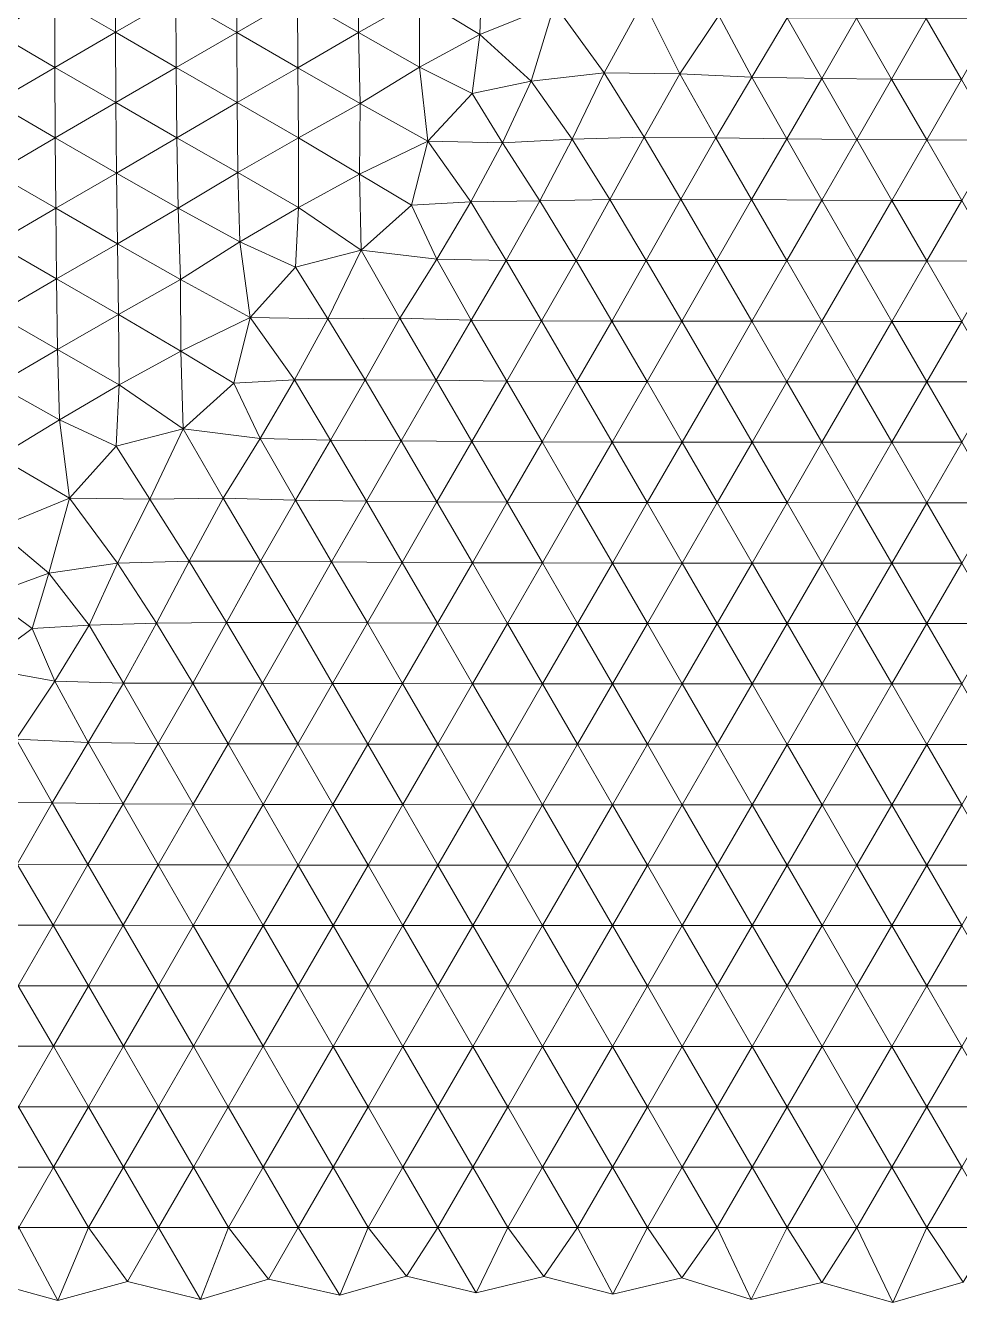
# Model space of a CAD drawing. Extents: x 1.2 to 53.9, y -43.5 to 3.2.
# Drawn here: x 33.231 to 35.909, y -43.474 to -39.812 of the extents above; entities that cross this region are included whole.
import ezdxf

# ---------------------------------------------------------------- set-up
doc = ezdxf.new("R2010")
doc.units = 0
doc.header["$MEASUREMENT"] = 0
doc.layers.add('layer', color=7, linetype='Continuous')

msp = doc.modelspace()

# ---------------------------------------------------------------- linework, layer by layer
at = {"layer": 'layer', "color": 47, "lineweight": 9}
for points in [[(33.1414, -39.63), (33.1416, -39.8316), (33.3149, -39.7308)], [(33.4882, -39.6301), (33.3149, -39.7308), (33.4887, -39.8317)], [(33.4882, -39.6301), (33.4887, -39.8317), (33.6621, -39.7309)], [(33.8356, -39.6303), (33.6621, -39.7309), (33.8365, -39.8319)], [(33.8356, -39.6303), (33.8365, -39.8319), (34.0104, -39.7314)], [(34.1845, -39.6311), (34.0104, -39.7314), (34.1861, -39.8327)], [(34.1845, -39.6311), (34.1861, -39.8327), (34.3604, -39.7332)], [(34.5407, -39.6352), (34.3604, -39.7332), (34.5334, -39.8384)], [(34.5407, -39.6352), (34.5334, -39.8384), (34.7474, -39.7516)], [(33.3149, -39.7308), (33.1416, -39.8316), (33.3154, -39.9325)], [(33.3149, -39.7308), (33.3154, -39.9325), (33.4887, -39.8317)], [(33.6621, -39.7309), (33.4887, -39.8317), (33.663, -39.9325)], [(33.6621, -39.7309), (33.663, -39.9325), (33.8365, -39.8319)], [(34.0104, -39.7314), (33.8365, -39.8319), (34.0121, -39.9333)], [(34.0104, -39.7314), (34.0121, -39.9333), (34.1861, -39.8327)], [(34.3604, -39.7332), (34.1861, -39.8327), (34.3608, -39.9317)], [(34.3604, -39.7332), (34.3608, -39.9317), (34.5334, -39.8384)], [(34.7474, -39.7516), (34.5334, -39.8384), (34.6805, -39.9721)], [(34.7474, -39.7516), (34.6805, -39.9721), (34.8906, -39.9482)], [(34.7474, -39.7516), (34.8906, -39.9482), (35.0029, -39.7426)], [(34.8906, -39.9482), (35.1073, -39.9505), (35.0029, -39.7426)], [(35.0029, -39.7426), (35.1073, -39.9505), (35.2188, -39.7832)], [(35.1073, -39.9505), (35.3138, -39.9604), (35.2188, -39.7832)], [(35.2188, -39.7832), (35.3138, -39.9604), (35.415, -39.7902)], [(35.3138, -39.9604), (35.5145, -39.9644), (35.415, -39.7902)], [(35.415, -39.7902), (35.5145, -39.9644), (35.6135, -39.7913)], [(35.5145, -39.9644), (35.7146, -39.9659), (35.6135, -39.7913)], [(35.6135, -39.7913), (35.7146, -39.9659), (35.8137, -39.7921)], [(35.7146, -39.9659), (35.9149, -39.9667), (35.8137, -39.7921)], [(35.8137, -39.7921), (35.9149, -39.9667), (36.0145, -39.793)], [(33.1416, -39.8316), (33.1421, -40.0333), (33.3154, -39.9325)], [(33.4887, -39.8317), (33.3154, -39.9325), (33.4897, -40.0333)], [(33.4887, -39.8317), (33.4897, -40.0333), (33.663, -39.9325)], [(33.8365, -39.8319), (33.663, -39.9325), (33.8379, -40.0334)], [(33.8365, -39.8319), (33.8379, -40.0334), (34.0121, -39.9333)], [(34.1861, -39.8327), (34.0121, -39.9333), (34.1906, -40.0357)], [(34.1861, -39.8327), (34.1906, -40.0357), (34.3608, -39.9317)], [(34.5334, -39.8384), (34.3608, -39.9317), (34.5117, -40.0069)], [(34.5334, -39.8384), (34.5117, -40.0069), (34.6805, -39.9721)], [(33.3154, -39.9325), (33.1421, -40.0333), (33.3163, -40.1343)], [(33.3154, -39.9325), (33.3163, -40.1343), (33.4897, -40.0333)], [(33.663, -39.9325), (33.4897, -40.0333), (33.6647, -40.134)], [(33.663, -39.9325), (33.6647, -40.134), (33.8379, -40.0334)], [(34.0121, -39.9333), (33.8379, -40.0334), (34.0134, -40.1348)], [(34.0121, -39.9333), (34.0134, -40.1348), (34.1906, -40.0357)], [(34.3608, -39.9317), (34.1906, -40.0357), (34.3849, -40.1438)], [(34.3608, -39.9317), (34.3849, -40.1438), (34.5117, -40.0069)], [(34.5117, -40.0069), (34.5985, -40.1488), (34.6805, -39.9721)], [(34.5985, -40.1488), (34.7982, -40.138), (34.6805, -39.9721)], [(34.6805, -39.9721), (34.7982, -40.138), (34.8906, -39.9482)], [(34.7982, -40.138), (35.0045, -40.1324), (34.8906, -39.9482)], [(34.8906, -39.9482), (35.0045, -40.1324), (35.1073, -39.9505)], [(35.0045, -40.1324), (35.2108, -40.1341), (35.1073, -39.9505)], [(35.1073, -39.9505), (35.2108, -40.1341), (35.3138, -39.9604)], [(35.2108, -40.1341), (35.4138, -40.1374), (35.3138, -39.9604)], [(35.3138, -39.9604), (35.4138, -40.1374), (35.5145, -39.9644)], [(35.4138, -40.1374), (35.6147, -40.1393), (35.5145, -39.9644)], [(35.5145, -39.9644), (35.6147, -40.1393), (35.7146, -39.9659)], [(35.6147, -40.1393), (35.8151, -40.1402), (35.7146, -39.9659)], [(35.7146, -39.9659), (35.8151, -40.1402), (35.9149, -39.9667)], [(35.8151, -40.1402), (36.0154, -40.1407), (35.9149, -39.9667)], [(34.5117, -40.0069), (34.3849, -40.1438), (34.5985, -40.1488)], [(33.1421, -40.0333), (33.1428, -40.2352), (33.3163, -40.1343)], [(33.4897, -40.0333), (33.3163, -40.1343), (33.4915, -40.2352)], [(33.4897, -40.0333), (33.4915, -40.2352), (33.6647, -40.134)], [(33.8379, -40.0334), (33.6647, -40.134), (33.8401, -40.2341)], [(33.8379, -40.0334), (33.8401, -40.2341), (34.0134, -40.1348)], [(34.1906, -40.0357), (34.0134, -40.1348), (34.1887, -40.2386)], [(34.1906, -40.0357), (34.1887, -40.2386), (34.3849, -40.1438)], [(33.3163, -40.1343), (33.1428, -40.2352), (33.3178, -40.3363)], [(33.3163, -40.1343), (33.3178, -40.3363), (33.4915, -40.2352)], [(33.6647, -40.134), (33.4915, -40.2352), (33.6682, -40.3357)], [(33.6647, -40.134), (33.6682, -40.3357), (33.8401, -40.2341)], [(34.0134, -40.1348), (33.8401, -40.2341), (34.014, -40.3337)], [(34.0134, -40.1348), (34.014, -40.3337), (34.1887, -40.2386)], [(34.3849, -40.1438), (34.1887, -40.2386), (34.3373, -40.3278)], [(34.3849, -40.1438), (34.3373, -40.3278), (34.5079, -40.3174)], [(34.3849, -40.1438), (34.5079, -40.3174), (34.5985, -40.1488)], [(34.5079, -40.3174), (34.7054, -40.3148), (34.5985, -40.1488)], [(34.5985, -40.1488), (34.7054, -40.3148), (34.7982, -40.138)], [(34.7054, -40.3148), (34.9069, -40.3114), (34.7982, -40.138)], [(34.7982, -40.138), (34.9069, -40.3114), (35.0045, -40.1324)], [(34.9069, -40.3114), (35.1102, -40.3104), (35.0045, -40.1324)], [(35.0045, -40.1324), (35.1102, -40.3104), (35.2108, -40.1341)], [(35.1102, -40.3104), (35.313, -40.3114), (35.2108, -40.1341)], [(35.2108, -40.1341), (35.313, -40.3114), (35.4138, -40.1374)], [(35.313, -40.3114), (35.5144, -40.3128), (35.4138, -40.1374)], [(35.4138, -40.1374), (35.5144, -40.3128), (35.6147, -40.1393)], [(35.5144, -40.3128), (35.715, -40.3136), (35.6147, -40.1393)], [(35.6147, -40.1393), (35.715, -40.3136), (35.8151, -40.1402)], [(35.715, -40.3136), (35.9154, -40.314), (35.8151, -40.1402)], [(35.8151, -40.1402), (35.9154, -40.314), (36.0154, -40.1407)], [(33.1428, -40.2352), (33.144, -40.4372), (33.3178, -40.3363)], [(33.4915, -40.2352), (33.3178, -40.3363), (33.4945, -40.4378)], [(33.4915, -40.2352), (33.4945, -40.4378), (33.6682, -40.3357)], [(33.8401, -40.2341), (33.6682, -40.3357), (33.8458, -40.433)], [(33.8401, -40.2341), (33.8458, -40.433), (34.014, -40.3337)], [(34.1887, -40.2386), (34.014, -40.3337), (34.1938, -40.4562)], [(34.1887, -40.2386), (34.1938, -40.4562), (34.3373, -40.3278)], [(34.7054, -40.3148), (34.8095, -40.4862), (34.9069, -40.3114)], [(34.8095, -40.4862), (35.011, -40.4857), (34.9069, -40.3114)], [(34.9069, -40.3114), (35.011, -40.4857), (35.1102, -40.3104)], [(35.011, -40.4857), (35.2128, -40.4858), (35.1102, -40.3104)], [(35.1102, -40.3104), (35.2128, -40.4858), (35.313, -40.3114)], [(35.2128, -40.4858), (35.4141, -40.4864), (35.313, -40.3114)], [(35.313, -40.3114), (35.4141, -40.4864), (35.5144, -40.3128)], [(33.3178, -40.3363), (33.144, -40.4372), (33.3199, -40.5387)], [(33.3178, -40.3363), (33.3199, -40.5387), (33.4945, -40.4378)], [(33.6682, -40.3357), (33.4945, -40.4378), (33.6756, -40.5405)], [(33.6682, -40.3357), (33.6756, -40.5405), (33.8458, -40.433)], [(34.014, -40.3337), (33.8458, -40.433), (34.005, -40.5052)], [(34.014, -40.3337), (34.005, -40.5052), (34.1938, -40.4562)], [(34.1938, -40.4562), (34.4104, -40.4827), (34.3373, -40.3278)], [(34.3373, -40.3278), (34.4104, -40.4827), (34.5079, -40.3174)], [(34.4104, -40.4827), (34.6091, -40.4863), (34.5079, -40.3174)], [(34.5079, -40.3174), (34.6091, -40.4863), (34.7054, -40.3148)], [(34.6091, -40.4863), (34.8095, -40.4862), (34.7054, -40.3148)], [(35.4141, -40.4864), (35.6148, -40.487), (35.5144, -40.3128)], [(35.5144, -40.3128), (35.6148, -40.487), (35.715, -40.3136)], [(35.6148, -40.487), (35.8152, -40.4874), (35.715, -40.3136)], [(35.715, -40.3136), (35.8152, -40.4874), (35.9154, -40.314)], [(35.8152, -40.4874), (36.0156, -40.4875), (35.9154, -40.314)], [(33.144, -40.4372), (33.1458, -40.6395), (33.3199, -40.5387)], [(33.4945, -40.4378), (33.3199, -40.5387), (33.4973, -40.6411)], [(33.4945, -40.4378), (33.4973, -40.6411), (33.6756, -40.5405)], [(33.8458, -40.433), (33.6756, -40.5405), (33.8754, -40.6491)], [(33.8458, -40.433), (33.8754, -40.6491), (34.005, -40.5052)], [(34.005, -40.5052), (34.0976, -40.6531), (34.1938, -40.4562)], [(34.0976, -40.6531), (34.3041, -40.6512), (34.1938, -40.4562)], [(34.1938, -40.4562), (34.3041, -40.6512), (34.4104, -40.4827)], [(34.3041, -40.6512), (34.5091, -40.6569), (34.4104, -40.4827)], [(34.4104, -40.4827), (34.5091, -40.6569), (34.6091, -40.4863)], [(34.5091, -40.6569), (34.7107, -40.6591), (34.6091, -40.4863)], [(34.6091, -40.4863), (34.7107, -40.6591), (34.8095, -40.4862)], [(34.7107, -40.6591), (34.9118, -40.6596), (34.8095, -40.4862)], [(34.8095, -40.4862), (34.9118, -40.6596), (35.011, -40.4857)], [(34.9118, -40.6596), (35.113, -40.6598), (35.011, -40.4857)], [(35.011, -40.4857), (35.113, -40.6598), (35.2128, -40.4858)], [(35.113, -40.6598), (35.314, -40.6601), (35.2128, -40.4858)], [(35.2128, -40.4858), (35.314, -40.6601), (35.4141, -40.4864)], [(35.314, -40.6601), (35.5146, -40.6604), (35.4141, -40.4864)], [(35.4141, -40.4864), (35.5146, -40.6604), (35.6148, -40.487)], [(35.5146, -40.6604), (35.7151, -40.6606), (35.6148, -40.487)], [(35.6148, -40.487), (35.7151, -40.6606), (35.8152, -40.4874)], [(35.7151, -40.6606), (35.9154, -40.6608), (35.8152, -40.4874)], [(35.8152, -40.4874), (35.9154, -40.6608), (36.0156, -40.4875)], [(34.005, -40.5052), (33.8754, -40.6491), (34.0976, -40.6531)], [(33.3199, -40.5387), (33.1458, -40.6395), (33.3227, -40.7411)], [(33.3199, -40.5387), (33.3227, -40.7411), (33.4973, -40.6411)], [(33.6756, -40.5405), (33.4973, -40.6411), (33.6759, -40.7465)], [(33.6756, -40.5405), (33.6759, -40.7465), (33.8754, -40.6491)], [(33.1458, -40.6395), (33.1488, -40.8426), (33.3227, -40.7411)], [(33.4973, -40.6411), (33.3227, -40.7411), (33.4991, -40.8429)], [(33.4973, -40.6411), (33.4991, -40.8429), (33.6759, -40.7465)], [(33.8754, -40.6491), (33.6759, -40.7465), (33.828, -40.8378)], [(33.8754, -40.6491), (33.828, -40.8378), (34.0026, -40.8278)], [(33.8754, -40.6491), (34.0026, -40.8278), (34.0976, -40.6531)], [(34.0026, -40.8278), (34.2046, -40.8279), (34.0976, -40.6531)], [(34.0976, -40.6531), (34.2046, -40.8279), (34.3041, -40.6512)], [(34.2046, -40.8279), (34.4082, -40.8296), (34.3041, -40.6512)], [(34.3041, -40.6512), (34.4082, -40.8296), (34.5091, -40.6569)], [(34.4082, -40.8296), (34.6107, -40.8317), (34.5091, -40.6569)], [(34.5091, -40.6569), (34.6107, -40.8317), (34.7107, -40.6591)], [(34.6107, -40.8317), (34.8122, -40.8329), (34.7107, -40.6591)], [(34.7107, -40.6591), (34.8122, -40.8329), (34.9118, -40.6596)], [(34.8122, -40.8329), (35.0132, -40.8334), (34.9118, -40.6596)], [(34.9118, -40.6596), (35.0132, -40.8334), (35.113, -40.6598)], [(35.0132, -40.8334), (35.2139, -40.8336), (35.113, -40.6598)], [(35.113, -40.6598), (35.2139, -40.8336), (35.314, -40.6601)], [(35.2139, -40.8336), (35.4145, -40.8338), (35.314, -40.6601)], [(35.314, -40.6601), (35.4145, -40.8338), (35.5146, -40.6604)], [(35.4145, -40.8338), (35.6149, -40.8339), (35.5146, -40.6604)], [(35.5146, -40.6604), (35.6149, -40.8339), (35.7151, -40.6606)], [(35.6149, -40.8339), (35.8153, -40.834), (35.7151, -40.6606)], [(35.7151, -40.6606), (35.8153, -40.834), (35.9154, -40.6608)], [(35.8153, -40.834), (36.0156, -40.8341), (35.9154, -40.6608)], [(33.3227, -40.7411), (33.1488, -40.8426), (33.3282, -40.9432)], [(33.3227, -40.7411), (33.3282, -40.9432), (33.4991, -40.8429)], [(33.6759, -40.7465), (33.4991, -40.8429), (33.6831, -40.9684)], [(33.6759, -40.7465), (33.6831, -40.9684), (33.828, -40.8378)], [(33.1488, -40.8426), (33.1538, -41.0491), (33.3282, -40.9432)], [(33.4991, -40.8429), (33.3282, -40.9432), (33.4907, -41.0181)], [(33.4991, -40.8429), (33.4907, -41.0181), (33.6831, -40.9684)], [(33.6831, -40.9684), (33.9038, -40.9961), (33.828, -40.8378)], [(33.828, -40.8378), (33.9038, -40.9961), (34.0026, -40.8278)], [(33.9038, -40.9961), (34.1057, -41.0011), (34.0026, -40.8278)], [(34.0026, -40.8278), (34.1057, -41.0011), (34.2046, -40.8279)], [(34.1057, -41.0011), (34.3084, -41.0033), (34.2046, -40.8279)], [(34.2046, -40.8279), (34.3084, -41.0033), (34.4082, -40.8296)], [(34.3084, -41.0033), (34.5107, -41.0049), (34.4082, -40.8296)], [(34.4082, -40.8296), (34.5107, -41.0049), (34.6107, -40.8317)], [(34.5107, -41.0049), (34.7122, -41.0061), (34.6107, -40.8317)], [(34.6107, -40.8317), (34.7122, -41.0061), (34.8122, -40.8329)], [(34.7122, -41.0061), (34.9132, -41.0067), (34.8122, -40.8329)], [(34.8122, -40.8329), (34.9132, -41.0067), (35.0132, -40.8334)], [(34.9132, -41.0067), (35.1139, -41.007), (35.0132, -40.8334)], [(35.0132, -40.8334), (35.1139, -41.007), (35.2139, -40.8336)], [(35.1139, -41.007), (35.3144, -41.0071), (35.2139, -40.8336)], [(35.2139, -40.8336), (35.3144, -41.0071), (35.4145, -40.8338)], [(35.3144, -41.0071), (35.5148, -41.0072), (35.4145, -40.8338)], [(35.4145, -40.8338), (35.5148, -41.0072), (35.6149, -40.8339)], [(35.5148, -41.0072), (35.7151, -41.0073), (35.6149, -40.8339)], [(35.6149, -40.8339), (35.7151, -41.0073), (35.8153, -40.834)], [(35.7151, -41.0073), (35.9154, -41.0073), (35.8153, -40.834)], [(35.8153, -40.834), (35.9154, -41.0073), (36.0156, -40.8341)], [(33.3282, -40.9432), (33.1538, -41.0491), (33.3567, -41.1672)], [(33.3282, -40.9432), (33.3567, -41.1672), (33.4907, -41.0181)], [(33.4907, -41.0181), (33.5874, -41.1705), (33.6831, -40.9684)], [(33.5874, -41.1705), (33.7977, -41.1675), (33.6831, -40.9684)], [(33.6831, -40.9684), (33.7977, -41.1675), (33.9038, -40.9961)], [(33.7977, -41.1675), (34.0052, -41.1734), (33.9038, -40.9961)], [(33.9038, -40.9961), (34.0052, -41.1734), (34.1057, -41.0011)], [(34.0052, -41.1734), (34.2086, -41.1765), (34.1057, -41.0011)], [(34.1057, -41.0011), (34.2086, -41.1765), (34.3084, -41.0033)], [(34.2086, -41.1765), (34.4107, -41.1783), (34.3084, -41.0033)], [(34.3084, -41.0033), (34.4107, -41.1783), (34.5107, -41.0049)], [(34.4107, -41.1783), (34.6122, -41.1793), (34.5107, -41.0049)], [(34.5107, -41.0049), (34.6122, -41.1793), (34.7122, -41.0061)], [(34.6122, -41.1793), (34.8132, -41.1799), (34.7122, -41.0061)], [(34.7122, -41.0061), (34.8132, -41.1799), (34.9132, -41.0067)], [(34.8132, -41.1799), (35.0138, -41.1802), (34.9132, -41.0067)], [(34.9132, -41.0067), (35.0138, -41.1802), (35.1139, -41.007)], [(35.0138, -41.1802), (35.2143, -41.1804), (35.1139, -41.007)], [(35.1139, -41.007), (35.2143, -41.1804), (35.3144, -41.0071)], [(35.2143, -41.1804), (35.4147, -41.1804), (35.3144, -41.0071)], [(35.3144, -41.0071), (35.4147, -41.1804), (35.5148, -41.0072)], [(35.4147, -41.1804), (35.615, -41.1805), (35.5148, -41.0072)], [(35.5148, -41.0072), (35.615, -41.1805), (35.7151, -41.0073)], [(35.615, -41.1805), (35.8153, -41.1805), (35.7151, -41.0073)], [(35.7151, -41.0073), (35.8153, -41.1805), (35.9154, -41.0073)], [(35.8153, -41.1805), (36.0156, -41.1805), (35.9154, -41.0073)], [(33.4907, -41.0181), (33.3567, -41.1672), (33.5874, -41.1705)], [(33.1538, -41.0491), (33.1452, -41.2548), (33.3567, -41.1672)], [(33.3567, -41.1672), (33.1452, -41.2548), (33.2976, -41.3822)], [(33.3567, -41.1672), (33.2976, -41.3822), (33.4942, -41.3541)], [(33.3567, -41.1672), (33.4942, -41.3541), (33.5874, -41.1705)], [(33.4942, -41.3541), (33.7002, -41.3483), (33.5874, -41.1705)], [(33.5874, -41.1705), (33.7002, -41.3483), (33.7977, -41.1675)], [(33.7002, -41.3483), (33.9052, -41.348), (33.7977, -41.1675)], [(33.7977, -41.1675), (33.9052, -41.348), (34.0052, -41.1734)], [(33.9052, -41.348), (34.1087, -41.35), (34.0052, -41.1734)], [(34.0052, -41.1734), (34.1087, -41.35), (34.2086, -41.1765)], [(34.1087, -41.35), (34.3109, -41.3516), (34.2086, -41.1765)], [(34.2086, -41.1765), (34.3109, -41.3516), (34.4107, -41.1783)], [(34.3109, -41.3516), (34.5123, -41.3526), (34.4107, -41.1783)], [(34.4107, -41.1783), (34.5123, -41.3526), (34.6122, -41.1793)], [(34.5123, -41.3526), (34.7132, -41.3532), (34.6122, -41.1793)], [(34.6122, -41.1793), (34.7132, -41.3532), (34.8132, -41.1799)], [(34.7132, -41.3532), (34.9138, -41.3535), (34.8132, -41.1799)], [(34.8132, -41.1799), (34.9138, -41.3535), (35.0138, -41.1802)], [(34.9138, -41.3535), (35.1142, -41.3536), (35.0138, -41.1802)], [(35.0138, -41.1802), (35.1142, -41.3536), (35.2143, -41.1804)], [(35.1142, -41.3536), (35.3145, -41.3537), (35.2143, -41.1804)], [(35.2143, -41.1804), (35.3145, -41.3537), (35.4147, -41.1804)], [(35.3145, -41.3537), (35.5149, -41.3537), (35.4147, -41.1804)], [(35.4147, -41.1804), (35.5149, -41.3537), (35.615, -41.1805)], [(35.5149, -41.3537), (35.7152, -41.3537), (35.615, -41.1805)], [(35.615, -41.1805), (35.7152, -41.3537), (35.8153, -41.1805)], [(35.7152, -41.3537), (35.9155, -41.3537), (35.8153, -41.1805)], [(35.8153, -41.1805), (35.9155, -41.3537), (36.0156, -41.1805)], [(33.1452, -41.2548), (33.1219, -41.4465), (33.2976, -41.3822)], [(33.2976, -41.3822), (33.413, -41.5321), (33.4942, -41.3541)], [(33.413, -41.5321), (33.6068, -41.5257), (33.4942, -41.3541)], [(33.4942, -41.3541), (33.6068, -41.5257), (33.7002, -41.3483)], [(33.6068, -41.5257), (33.8076, -41.5239), (33.7002, -41.3483)], [(33.7002, -41.3483), (33.8076, -41.5239), (33.9052, -41.348)], [(33.8076, -41.5239), (34.0095, -41.5242), (33.9052, -41.348)], [(33.9052, -41.348), (34.0095, -41.5242), (34.1087, -41.35)], [(34.0095, -41.5242), (34.2112, -41.5252), (34.1087, -41.35)], [(34.1087, -41.35), (34.2112, -41.5252), (34.3109, -41.3516)], [(34.2112, -41.5252), (34.4123, -41.526), (34.3109, -41.3516)], [(34.3109, -41.3516), (34.4123, -41.526), (34.5123, -41.3526)], [(34.4123, -41.526), (34.6131, -41.5265), (34.5123, -41.3526)], [(34.5123, -41.3526), (34.6131, -41.5265), (34.7132, -41.3532)], [(34.6131, -41.5265), (34.8137, -41.5267), (34.7132, -41.3532)], [(34.7132, -41.3532), (34.8137, -41.5267), (34.9138, -41.3535)], [(34.8137, -41.5267), (35.0141, -41.5268), (34.9138, -41.3535)], [(34.9138, -41.3535), (35.0141, -41.5268), (35.1142, -41.3536)], [(35.0141, -41.5268), (35.2144, -41.5269), (35.1142, -41.3536)], [(35.1142, -41.3536), (35.2144, -41.5269), (35.3145, -41.3537)], [(35.2144, -41.5269), (35.4147, -41.5269), (35.3145, -41.3537)], [(35.3145, -41.3537), (35.4147, -41.5269), (35.5149, -41.3537)], [(35.4147, -41.5269), (35.615, -41.5269), (35.5149, -41.3537)], [(35.5149, -41.3537), (35.615, -41.5269), (35.7152, -41.3537)], [(35.615, -41.5269), (35.8153, -41.5269), (35.7152, -41.3537)], [(35.7152, -41.3537), (35.8153, -41.5269), (35.9155, -41.3537)], [(35.8153, -41.5269), (36.0156, -41.5269), (35.9155, -41.3537)], [(33.1219, -41.4465), (33.2503, -41.5409), (33.2976, -41.3822)], [(33.2503, -41.5409), (33.413, -41.5321), (33.2976, -41.3822)], [(33.1219, -41.4465), (33.0989, -41.6528), (33.2503, -41.5409)], [(33.0989, -41.6528), (33.3152, -41.6919), (33.2503, -41.5409)], [(33.3152, -41.6919), (33.413, -41.5321), (33.2503, -41.5409)], [(33.3152, -41.6919), (33.5117, -41.6978), (33.413, -41.5321)], [(33.413, -41.5321), (33.5117, -41.6978), (33.6068, -41.5257)], [(33.5117, -41.6978), (33.7104, -41.6982), (33.6068, -41.5257)], [(33.6068, -41.5257), (33.7104, -41.6982), (33.8076, -41.5239)], [(33.7104, -41.6982), (33.9108, -41.6984), (33.8076, -41.5239)], [(33.8076, -41.5239), (33.9108, -41.6984), (34.0095, -41.5242)], [(33.9108, -41.6984), (34.1116, -41.6988), (34.0095, -41.5242)], [(34.0095, -41.5242), (34.1116, -41.6988), (34.2112, -41.5252)], [(34.1116, -41.6988), (34.3124, -41.6994), (34.2112, -41.5252)], [(34.2112, -41.5252), (34.3124, -41.6994), (34.4123, -41.526)], [(34.3124, -41.6994), (34.5131, -41.6997), (34.4123, -41.526)], [(34.4123, -41.526), (34.5131, -41.6997), (34.6131, -41.5265)], [(34.5131, -41.6997), (34.7136, -41.7), (34.6131, -41.5265)], [(34.6131, -41.5265), (34.7136, -41.7), (34.8137, -41.5267)], [(34.7136, -41.7), (34.914, -41.7001), (34.8137, -41.5267)], [(34.8137, -41.5267), (34.914, -41.7001), (35.0141, -41.5268)], [(34.914, -41.7001), (35.1143, -41.7001), (35.0141, -41.5268)], [(35.0141, -41.5268), (35.1143, -41.7001), (35.2144, -41.5269)], [(35.1143, -41.7001), (35.3146, -41.7001), (35.2144, -41.5269)], [(35.2144, -41.5269), (35.3146, -41.7001), (35.4147, -41.5269)], [(35.3146, -41.7001), (35.5149, -41.7001), (35.4147, -41.5269)], [(35.4147, -41.5269), (35.5149, -41.7001), (35.615, -41.5269)], [(35.5149, -41.7001), (35.7152, -41.7002), (35.615, -41.5269)], [(35.615, -41.5269), (35.7152, -41.7002), (35.8153, -41.5269)], [(35.7152, -41.7002), (35.9155, -41.7002), (35.8153, -41.5269)], [(35.8153, -41.5269), (35.9155, -41.7002), (36.0156, -41.5269)], [(33.0989, -41.6528), (33.2038, -41.8589), (33.3152, -41.6919)], [(33.2038, -41.8589), (33.4105, -41.8677), (33.3152, -41.6919)], [(33.3152, -41.6919), (33.4105, -41.8677), (33.5117, -41.6978)], [(33.4105, -41.8677), (33.6115, -41.871), (33.5117, -41.6978)], [(33.5117, -41.6978), (33.6115, -41.871), (33.7104, -41.6982)], [(33.6115, -41.871), (33.8117, -41.872), (33.7104, -41.6982)], [(33.7104, -41.6982), (33.8117, -41.872), (33.9108, -41.6984)], [(33.8117, -41.872), (34.0121, -41.8724), (33.9108, -41.6984)], [(33.9108, -41.6984), (34.0121, -41.8724), (34.1116, -41.6988)], [(34.0121, -41.8724), (34.2126, -41.8728), (34.1116, -41.6988)], [(34.1116, -41.6988), (34.2126, -41.8728), (34.3124, -41.6994)], [(34.2126, -41.8728), (34.4131, -41.873), (34.3124, -41.6994)], [(34.3124, -41.6994), (34.4131, -41.873), (34.5131, -41.6997)], [(34.4131, -41.873), (34.6135, -41.8732), (34.5131, -41.6997)], [(34.5131, -41.6997), (34.6135, -41.8732), (34.7136, -41.7)], [(34.6135, -41.8732), (34.8138, -41.8733), (34.7136, -41.7)], [(34.7136, -41.7), (34.8138, -41.8733), (34.914, -41.7001)], [(34.8138, -41.8733), (35.0142, -41.8733), (34.914, -41.7001)], [(34.914, -41.7001), (35.0142, -41.8733), (35.1143, -41.7001)], [(35.0142, -41.8733), (35.2145, -41.8733), (35.1143, -41.7001)], [(35.1143, -41.7001), (35.2145, -41.8733), (35.3146, -41.7001)], [(35.2145, -41.8733), (35.4147, -41.8734), (35.3146, -41.7001)], [(35.3146, -41.7001), (35.4147, -41.8734), (35.5149, -41.7001)], [(35.4147, -41.8734), (35.615, -41.8734), (35.5149, -41.7001)], [(35.5149, -41.7001), (35.615, -41.8734), (35.7152, -41.7002)], [(35.615, -41.8734), (35.8153, -41.8734), (35.7152, -41.7002)], [(35.7152, -41.7002), (35.8153, -41.8734), (35.9155, -41.7002)], [(35.8153, -41.8734), (36.0156, -41.8734), (35.9155, -41.7002)], [(33.1011, -42.0404), (33.3077, -42.0412), (33.2038, -41.8589)], [(33.2038, -41.8589), (33.3077, -42.0412), (33.4105, -41.8677)], [(33.3077, -42.0412), (33.5108, -42.0438), (33.4105, -41.8677)], [(33.4105, -41.8677), (33.5108, -42.0438), (33.6115, -41.871)], [(33.5108, -42.0438), (33.7119, -42.0452), (33.6115, -41.871)], [(33.6115, -41.871), (33.7119, -42.0452), (33.8117, -41.872)], [(33.7119, -42.0452), (33.9123, -42.0458), (33.8117, -41.872)], [(33.8117, -41.872), (33.9123, -42.0458), (34.0121, -41.8724)], [(33.9123, -42.0458), (34.1126, -42.0461), (34.0121, -41.8724)], [(34.0121, -41.8724), (34.1126, -42.0461), (34.2126, -41.8728)], [(34.1126, -42.0461), (34.313, -42.0463), (34.2126, -41.8728)], [(34.2126, -41.8728), (34.313, -42.0463), (34.4131, -41.873)], [(34.313, -42.0463), (34.5134, -42.0464), (34.4131, -41.873)], [(34.4131, -41.873), (34.5134, -42.0464), (34.6135, -41.8732)], [(34.5134, -42.0464), (34.7137, -42.0465), (34.6135, -41.8732)], [(34.6135, -41.8732), (34.7137, -42.0465), (34.8138, -41.8733)], [(34.7137, -42.0465), (34.914, -42.0465), (34.8138, -41.8733)], [(34.8138, -41.8733), (34.914, -42.0465), (35.0142, -41.8733)], [(34.914, -42.0465), (35.1143, -42.0466), (35.0142, -41.8733)], [(35.0142, -41.8733), (35.1143, -42.0466), (35.2145, -41.8733)], [(35.1143, -42.0466), (35.3146, -42.0466), (35.2145, -41.8733)], [(35.2145, -41.8733), (35.3146, -42.0466), (35.4147, -41.8734)], [(35.3146, -42.0466), (35.5149, -42.0466), (35.4147, -41.8734)], [(35.4147, -41.8734), (35.5149, -42.0466), (35.615, -41.8734)], [(35.5149, -42.0466), (35.7152, -42.0466), (35.615, -41.8734)], [(35.615, -41.8734), (35.7152, -42.0466), (35.8153, -41.8734)], [(35.7152, -42.0466), (35.9155, -42.0466), (35.8153, -41.8734)], [(35.8153, -41.8734), (35.9155, -42.0466), (36.0156, -41.8734)], [(33.1011, -42.0404), (33.2071, -42.2172), (33.3077, -42.0412)], [(33.2071, -42.2172), (33.41, -42.2176), (33.3077, -42.0412)], [(33.3077, -42.0412), (33.41, -42.2176), (33.5108, -42.0438)], [(33.41, -42.2176), (33.6116, -42.2186), (33.5108, -42.0438)], [(33.5108, -42.0438), (33.6116, -42.2186), (33.7119, -42.0452)], [(33.6116, -42.2186), (33.8122, -42.2192), (33.7119, -42.0452)], [(33.7119, -42.0452), (33.8122, -42.2192), (33.9123, -42.0458)], [(33.8122, -42.2192), (34.0126, -42.2195), (33.9123, -42.0458)], [(33.9123, -42.0458), (34.0126, -42.2195), (34.1126, -42.0461)], [(34.0126, -42.2195), (34.213, -42.2196), (34.1126, -42.0461)], [(34.1126, -42.0461), (34.213, -42.2196), (34.313, -42.0463)], [(34.213, -42.2196), (34.4133, -42.2197), (34.313, -42.0463)], [(34.313, -42.0463), (34.4133, -42.2197), (34.5134, -42.0464)], [(34.4133, -42.2197), (34.6136, -42.2197), (34.5134, -42.0464)], [(34.5134, -42.0464), (34.6136, -42.2197), (34.7137, -42.0465)], [(34.6136, -42.2197), (34.8139, -42.2198), (34.7137, -42.0465)], [(34.7137, -42.0465), (34.8139, -42.2198), (34.914, -42.0465)], [(34.8139, -42.2198), (35.0142, -42.2198), (34.914, -42.0465)], [(34.914, -42.0465), (35.0142, -42.2198), (35.1143, -42.0466)], [(35.0142, -42.2198), (35.2145, -42.2198), (35.1143, -42.0466)], [(35.1143, -42.0466), (35.2145, -42.2198), (35.3146, -42.0466)], [(35.2145, -42.2198), (35.4147, -42.2198), (35.3146, -42.0466)], [(35.3146, -42.0466), (35.4147, -42.2198), (35.5149, -42.0466)], [(35.4147, -42.2198), (35.615, -42.2198), (35.5149, -42.0466)], [(35.5149, -42.0466), (35.615, -42.2198), (35.7152, -42.0466)], [(35.615, -42.2198), (35.8153, -42.2198), (35.7152, -42.0466)], [(35.7152, -42.0466), (35.8153, -42.2198), (35.9155, -42.0466)], [(35.8153, -42.2198), (36.0156, -42.2198), (35.9155, -42.0466)], [(33.108, -42.3923), (33.3099, -42.3918), (33.2071, -42.2172)], [(33.2071, -42.2172), (33.3099, -42.3918), (33.41, -42.2176)], [(33.3099, -42.3918), (33.5113, -42.3921), (33.41, -42.2176)], [(33.41, -42.2176), (33.5113, -42.3921), (33.6116, -42.2186)], [(33.5113, -42.3921), (33.7121, -42.3925), (33.6116, -42.2186)], [(33.6116, -42.2186), (33.7121, -42.3925), (33.8122, -42.2192)], [(33.7121, -42.3925), (33.9125, -42.3927), (33.8122, -42.2192)], [(33.8122, -42.2192), (33.9125, -42.3927), (34.0126, -42.2195)], [(33.9125, -42.3927), (34.1129, -42.3929), (34.0126, -42.2195)], [(34.0126, -42.2195), (34.1129, -42.3929), (34.213, -42.2196)], [(34.1129, -42.3929), (34.3132, -42.3929), (34.213, -42.2196)], [(34.213, -42.2196), (34.3132, -42.3929), (34.4133, -42.2197)], [(34.3132, -42.3929), (34.5134, -42.3929), (34.4133, -42.2197)], [(34.4133, -42.2197), (34.5134, -42.3929), (34.6136, -42.2197)], [(34.5134, -42.3929), (34.7137, -42.393), (34.6136, -42.2197)], [(34.6136, -42.2197), (34.7137, -42.393), (34.8139, -42.2198)], [(34.7137, -42.393), (34.914, -42.393), (34.8139, -42.2198)], [(34.8139, -42.2198), (34.914, -42.393), (35.0142, -42.2198)], [(34.914, -42.393), (35.1143, -42.393), (35.0142, -42.2198)], [(35.0142, -42.2198), (35.1143, -42.393), (35.2145, -42.2198)], [(35.1143, -42.393), (35.3146, -42.393), (35.2145, -42.2198)], [(35.2145, -42.2198), (35.3146, -42.393), (35.4147, -42.2198)], [(35.3146, -42.393), (35.5149, -42.393), (35.4147, -42.2198)], [(35.4147, -42.2198), (35.5149, -42.393), (35.615, -42.2198)], [(35.5149, -42.393), (35.7152, -42.393), (35.615, -42.2198)], [(35.615, -42.2198), (35.7152, -42.393), (35.8153, -42.2198)], [(35.7152, -42.393), (35.9155, -42.393), (35.8153, -42.2198)], [(35.8153, -42.2198), (35.9155, -42.393), (36.0156, -42.2198)], [(33.108, -42.3923), (33.2102, -42.5657), (33.3099, -42.3918)], [(33.2102, -42.5657), (33.4112, -42.5657), (33.3099, -42.3918)], [(33.3099, -42.3918), (33.4112, -42.5657), (33.5113, -42.3921)], [(33.4112, -42.5657), (33.6119, -42.5658), (33.5113, -42.3921)], [(33.5113, -42.3921), (33.6119, -42.5658), (33.7121, -42.3925)], [(33.6119, -42.5658), (33.8124, -42.566), (33.7121, -42.3925)], [(33.7121, -42.3925), (33.8124, -42.566), (33.9125, -42.3927)], [(33.8124, -42.566), (34.0127, -42.5661), (33.9125, -42.3927)], [(33.9125, -42.3927), (34.0127, -42.5661), (34.1129, -42.3929)], [(34.0127, -42.5661), (34.213, -42.5661), (34.1129, -42.3929)], [(34.1129, -42.3929), (34.213, -42.5661), (34.3132, -42.3929)], [(34.213, -42.5661), (34.4133, -42.5662), (34.3132, -42.3929)], [(34.3132, -42.3929), (34.4133, -42.5662), (34.5134, -42.3929)], [(34.4133, -42.5662), (34.6136, -42.5662), (34.5134, -42.3929)], [(34.5134, -42.3929), (34.6136, -42.5662), (34.7137, -42.393)], [(34.6136, -42.5662), (34.8139, -42.5662), (34.7137, -42.393)], [(34.7137, -42.393), (34.8139, -42.5662), (34.914, -42.393)], [(34.8139, -42.5662), (35.0142, -42.5662), (34.914, -42.393)], [(34.914, -42.393), (35.0142, -42.5662), (35.1143, -42.393)], [(35.0142, -42.5662), (35.2145, -42.5662), (35.1143, -42.393)], [(35.1143, -42.393), (35.2145, -42.5662), (35.3146, -42.393)], [(35.2145, -42.5662), (35.4147, -42.5662), (35.3146, -42.393)], [(35.3146, -42.393), (35.4147, -42.5662), (35.5149, -42.393)], [(35.4147, -42.5662), (35.615, -42.5662), (35.5149, -42.393)], [(35.5149, -42.393), (35.615, -42.5662), (35.7152, -42.393)], [(35.615, -42.5662), (35.8153, -42.5662), (35.7152, -42.393)], [(35.7152, -42.393), (35.8153, -42.5662), (35.9155, -42.393)], [(35.8153, -42.5662), (36.0156, -42.5662), (35.9155, -42.393)], [(33.1104, -42.7392), (33.3112, -42.7391), (33.2102, -42.5657)], [(33.2102, -42.5657), (33.3112, -42.7391), (33.4112, -42.5657)], [(33.3112, -42.7391), (33.5118, -42.7392), (33.4112, -42.5657)], [(33.4112, -42.5657), (33.5118, -42.7392), (33.6119, -42.5658)], [(33.5118, -42.7392), (33.7122, -42.7393), (33.6119, -42.5658)], [(33.6119, -42.5658), (33.7122, -42.7393), (33.8124, -42.566)], [(33.7122, -42.7393), (33.9126, -42.7393), (33.8124, -42.566)], [(33.8124, -42.566), (33.9126, -42.7393), (34.0127, -42.5661)], [(33.9126, -42.7393), (34.1129, -42.7394), (34.0127, -42.5661)], [(34.0127, -42.5661), (34.1129, -42.7394), (34.213, -42.5661)], [(34.1129, -42.7394), (34.3132, -42.7394), (34.213, -42.5661)], [(34.213, -42.5661), (34.3132, -42.7394), (34.4133, -42.5662)], [(34.3132, -42.7394), (34.5135, -42.7394), (34.4133, -42.5662)], [(34.4133, -42.5662), (34.5135, -42.7394), (34.6136, -42.5662)], [(34.5135, -42.7394), (34.7138, -42.7394), (34.6136, -42.5662)], [(34.6136, -42.5662), (34.7138, -42.7394), (34.8139, -42.5662)], [(34.7138, -42.7394), (34.914, -42.7394), (34.8139, -42.5662)], [(34.8139, -42.5662), (34.914, -42.7394), (35.0142, -42.5662)], [(34.914, -42.7394), (35.1143, -42.7394), (35.0142, -42.5662)], [(35.0142, -42.5662), (35.1143, -42.7394), (35.2145, -42.5662)], [(35.1143, -42.7394), (35.3146, -42.7394), (35.2145, -42.5662)], [(35.2145, -42.5662), (35.3146, -42.7394), (35.4147, -42.5662)], [(35.3146, -42.7394), (35.5149, -42.7394), (35.4147, -42.5662)], [(35.4147, -42.5662), (35.5149, -42.7394), (35.615, -42.5662)], [(35.5149, -42.7394), (35.7152, -42.7394), (35.615, -42.5662)], [(35.615, -42.5662), (35.7152, -42.7394), (35.8153, -42.5662)], [(35.7152, -42.7394), (35.9155, -42.7394), (35.8153, -42.5662)], [(35.8153, -42.5662), (35.9155, -42.7394), (36.0156, -42.5662)], [(33.1104, -42.7392), (33.2112, -42.9125), (33.3112, -42.7391)], [(33.2112, -42.9125), (33.4117, -42.9125), (33.3112, -42.7391)], [(33.3112, -42.7391), (33.4117, -42.9125), (33.5118, -42.7392)], [(33.4117, -42.9125), (33.6121, -42.9125), (33.5118, -42.7392)], [(33.5118, -42.7392), (33.6121, -42.9125), (33.7122, -42.7393)], [(33.6121, -42.9125), (33.8124, -42.9125), (33.7122, -42.7393)], [(33.7122, -42.7393), (33.8124, -42.9125), (33.9126, -42.7393)], [(33.8124, -42.9125), (34.0127, -42.9126), (33.9126, -42.7393)], [(33.9126, -42.7393), (34.0127, -42.9126), (34.1129, -42.7394)], [(34.0127, -42.9126), (34.213, -42.9126), (34.1129, -42.7394)], [(34.1129, -42.7394), (34.213, -42.9126), (34.3132, -42.7394)], [(34.213, -42.9126), (34.4133, -42.9126), (34.3132, -42.7394)], [(34.3132, -42.7394), (34.4133, -42.9126), (34.5135, -42.7394)], [(34.4133, -42.9126), (34.6136, -42.9126), (34.5135, -42.7394)], [(34.5135, -42.7394), (34.6136, -42.9126), (34.7138, -42.7394)], [(34.6136, -42.9126), (34.8139, -42.9126), (34.7138, -42.7394)], [(34.7138, -42.7394), (34.8139, -42.9126), (34.914, -42.7394)], [(34.8139, -42.9126), (35.0142, -42.9126), (34.914, -42.7394)], [(34.914, -42.7394), (35.0142, -42.9126), (35.1143, -42.7394)], [(35.0142, -42.9126), (35.2145, -42.9126), (35.1143, -42.7394)], [(35.1143, -42.7394), (35.2145, -42.9126), (35.3146, -42.7394)], [(35.2145, -42.9126), (35.4147, -42.9126), (35.3146, -42.7394)], [(35.3146, -42.7394), (35.4147, -42.9126), (35.5149, -42.7394)], [(35.4147, -42.9126), (35.615, -42.9126), (35.5149, -42.7394)], [(35.5149, -42.7394), (35.615, -42.9126), (35.7152, -42.7394)], [(35.615, -42.9126), (35.8153, -42.9126), (35.7152, -42.7394)], [(35.7152, -42.7394), (35.8153, -42.9126), (35.9155, -42.7394)], [(35.8153, -42.9126), (36.0156, -42.9126), (35.9155, -42.7394)], [(33.1112, -43.0857), (33.3116, -43.0857), (33.2112, -42.9125)], [(33.2112, -42.9125), (33.3116, -43.0857), (33.4117, -42.9125)], [(33.3116, -43.0857), (33.512, -43.0858), (33.4117, -42.9125)], [(33.4117, -42.9125), (33.512, -43.0858), (33.6121, -42.9125)], [(33.512, -43.0858), (33.7123, -43.0858), (33.6121, -42.9125)], [(33.6121, -42.9125), (33.7123, -43.0858), (33.8124, -42.9125)], [(33.7123, -43.0858), (33.9126, -43.0858), (33.8124, -42.9125)], [(33.8124, -42.9125), (33.9126, -43.0858), (34.0127, -42.9126)], [(33.9126, -43.0858), (34.1129, -43.0858), (34.0127, -42.9126)], [(34.0127, -42.9126), (34.1129, -43.0858), (34.213, -42.9126)], [(34.1129, -43.0858), (34.3132, -43.0858), (34.213, -42.9126)], [(34.213, -42.9126), (34.3132, -43.0858), (34.4133, -42.9126)], [(34.3132, -43.0858), (34.5135, -43.0858), (34.4133, -42.9126)], [(34.4133, -42.9126), (34.5135, -43.0858), (34.6136, -42.9126)], [(34.5135, -43.0858), (34.7138, -43.0858), (34.6136, -42.9126)], [(34.6136, -42.9126), (34.7138, -43.0858), (34.8139, -42.9126)], [(34.7138, -43.0858), (34.914, -43.0858), (34.8139, -42.9126)], [(34.8139, -42.9126), (34.914, -43.0858), (35.0142, -42.9126)], [(34.914, -43.0858), (35.1143, -43.0858), (35.0142, -42.9126)], [(35.0142, -42.9126), (35.1143, -43.0858), (35.2145, -42.9126)], [(35.1143, -43.0858), (35.3146, -43.0858), (35.2145, -42.9126)], [(35.2145, -42.9126), (35.3146, -43.0858), (35.4147, -42.9126)], [(35.3146, -43.0858), (35.5149, -43.0858), (35.4147, -42.9126)], [(35.4147, -42.9126), (35.5149, -43.0858), (35.615, -42.9126)], [(35.5149, -43.0858), (35.7152, -43.0858), (35.615, -42.9126)], [(35.615, -42.9126), (35.7152, -43.0858), (35.8153, -42.9126)], [(35.7152, -43.0858), (35.9155, -43.0858), (35.8153, -42.9126)], [(35.8153, -42.9126), (35.9155, -43.0858), (36.0156, -42.9126)], [(33.1112, -43.0857), (33.2116, -43.259), (33.3116, -43.0857)], [(33.2116, -43.259), (33.4119, -43.259), (33.3116, -43.0857)], [(33.3116, -43.0857), (33.4119, -43.259), (33.512, -43.0858)], [(33.4119, -43.259), (33.6122, -43.259), (33.512, -43.0858)], [(33.512, -43.0858), (33.6122, -43.259), (33.7123, -43.0858)], [(33.6122, -43.259), (33.8125, -43.259), (33.7123, -43.0858)], [(33.7123, -43.0858), (33.8125, -43.259), (33.9126, -43.0858)], [(33.8125, -43.259), (34.0128, -43.259), (33.9126, -43.0858)], [(33.9126, -43.0858), (34.0128, -43.259), (34.1129, -43.0858)], [(34.0128, -43.259), (34.213, -43.259), (34.1129, -43.0858)], [(34.1129, -43.0858), (34.213, -43.259), (34.3132, -43.0858)], [(34.213, -43.259), (34.4133, -43.259), (34.3132, -43.0858)], [(34.3132, -43.0858), (34.4133, -43.259), (34.5135, -43.0858)], [(34.4133, -43.259), (34.6136, -43.259), (34.5135, -43.0858)], [(34.5135, -43.0858), (34.6136, -43.259), (34.7138, -43.0858)], [(34.6136, -43.259), (34.8139, -43.259), (34.7138, -43.0858)], [(34.7138, -43.0858), (34.8139, -43.259), (34.914, -43.0858)], [(34.8139, -43.259), (35.0142, -43.259), (34.914, -43.0858)], [(34.914, -43.0858), (35.0142, -43.259), (35.1143, -43.0858)], [(35.0142, -43.259), (35.2145, -43.259), (35.1143, -43.0858)], [(35.1143, -43.0858), (35.2145, -43.259), (35.3146, -43.0858)], [(35.2145, -43.259), (35.4147, -43.259), (35.3146, -43.0858)], [(35.3146, -43.0858), (35.4147, -43.259), (35.5149, -43.0858)], [(35.4147, -43.259), (35.615, -43.259), (35.5149, -43.0858)], [(35.5149, -43.0858), (35.615, -43.259), (35.7152, -43.0858)], [(35.615, -43.259), (35.8153, -43.259), (35.7152, -43.0858)], [(35.7152, -43.0858), (35.8153, -43.259), (35.9155, -43.0858)], [(35.8153, -43.259), (36.0156, -43.259), (35.9155, -43.0858)], [(33.3236, -43.4685), (33.2116, -43.259), (33.1182, -43.412)], [(33.4119, -43.259), (33.2116, -43.259), (33.3236, -43.4685)], [(33.523, -43.4132), (33.4119, -43.259), (33.3236, -43.4685)], [(33.6122, -43.259), (33.4119, -43.259), (33.523, -43.4132)], [(33.7324, -43.4657), (33.6122, -43.259), (33.523, -43.4132)], [(33.8125, -43.259), (33.6122, -43.259), (33.7324, -43.4657)], [(33.9279, -43.4073), (33.8125, -43.259), (33.7324, -43.4657)], [(34.0128, -43.259), (33.8125, -43.259), (33.9279, -43.4073)], [(34.1327, -43.4527), (34.0128, -43.259), (33.9279, -43.4073)], [(34.213, -43.259), (34.0128, -43.259), (34.1327, -43.4527)], [(34.3238, -43.3984), (34.213, -43.259), (34.1327, -43.4527)], [(34.4133, -43.259), (34.213, -43.259), (34.3238, -43.3984)], [(34.5232, -43.4466), (34.4133, -43.259), (34.3238, -43.3984)], [(34.6136, -43.259), (34.4133, -43.259), (34.5232, -43.4466)], [(34.7172, -43.3989), (34.6136, -43.259), (34.5232, -43.4466)], [(34.8139, -43.259), (34.6136, -43.259), (34.7172, -43.3989)], [(34.9147, -43.4501), (34.8139, -43.259), (34.7172, -43.3989)], [(35.0142, -43.259), (34.8139, -43.259), (34.9147, -43.4501)], [(35.113, -43.4036), (35.0142, -43.259), (34.9147, -43.4501)], [(35.2145, -43.259), (35.0142, -43.259), (35.113, -43.4036)], [(35.3122, -43.465), (35.2145, -43.259), (35.113, -43.4036)], [(35.4147, -43.259), (35.2145, -43.259), (35.3122, -43.465)], [(35.5142, -43.4163), (35.4147, -43.259), (35.3122, -43.465)], [(35.615, -43.259), (35.4147, -43.259), (35.5142, -43.4163)], [(35.7176, -43.4737), (35.615, -43.259), (35.5142, -43.4163)], [(35.8153, -43.259), (35.615, -43.259), (35.7176, -43.4737)], [(35.92, -43.416), (35.8153, -43.259), (35.7176, -43.4737)], [(36.0156, -43.259), (35.8153, -43.259), (35.92, -43.416)]]:
    msp.add_3dface(points, dxfattribs=at)

doc.saveas('drawing.dxf')
